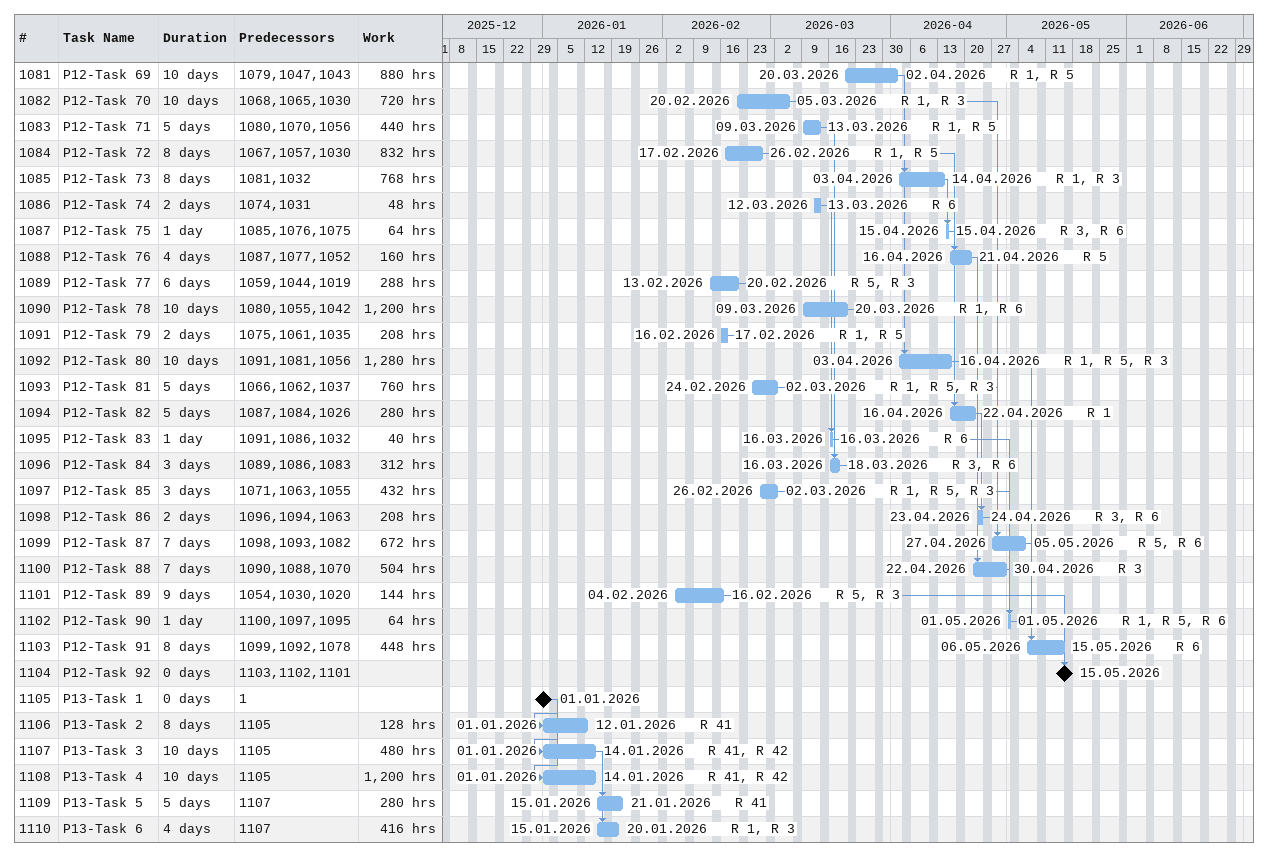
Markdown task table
| ID | Task | Duration | Start | Finish | Predecessors | Resources | Work (h) |
|---|---|---|---|---|---|---|---|
| 1081 | P12-Task 69 | 10d | 2026-03-20 | 2026-04-02 | 1079, 1047, 1043 | R 1, R 5 | 880 |
| 1082 | P12-Task 70 | 10d | 2026-02-20 | 2026-03-05 | 1068, 1065, 1030 | R 1, R 3 | 720 |
| 1083 | P12-Task 71 | 5d | 2026-03-09 | 2026-03-13 | 1080, 1070, 1056 | R 1, R 5 | 440 |
| 1084 | P12-Task 72 | 8d | 2026-02-17 | 2026-02-26 | 1067, 1057, 1030 | R 1, R 5 | 832 |
| 1085 | P12-Task 73 | 8d | 2026-04-03 | 2026-04-14 | 1081, 1032 | R 1, R 3 | 768 |
| 1086 | P12-Task 74 | 2d | 2026-03-12 | 2026-03-13 | 1074, 1031 | R 6 | 48 |
| 1087 | P12-Task 75 | 1d | 2026-04-15 | 2026-04-15 | 1085, 1076, 1075 | R 3, R 6 | 64 |
| 1088 | P12-Task 76 | 4d | 2026-04-16 | 2026-04-21 | 1087, 1077, 1052 | R 5 | 160 |
| 1089 | P12-Task 77 | 6d | 2026-02-13 | 2026-02-20 | 1059, 1044, 1019 | R 5, R 3 | 288 |
| 1090 | P12-Task 78 | 10d | 2026-03-09 | 2026-03-20 | 1080, 1055, 1042 | R 1, R 6 | 1200 |
| 1091 | P12-Task 79 | 2d | 2026-02-16 | 2026-02-17 | 1075, 1061, 1035 | R 1, R 5 | 208 |
| 1092 | P12-Task 80 | 10d | 2026-04-03 | 2026-04-16 | 1091, 1081, 1056 | R 1, R 5, R 3 | 1280 |
| 1093 | P12-Task 81 | 5d | 2026-02-24 | 2026-03-02 | 1066, 1062, 1037 | R 1, R 5, R 3 | 760 |
| 1094 | P12-Task 82 | 5d | 2026-04-16 | 2026-04-22 | 1087, 1084, 1026 | R 1 | 280 |
| 1095 | P12-Task 83 | 1d | 2026-03-16 | 2026-03-16 | 1091, 1086, 1032 | R 6 | 40 |
| 1096 | P12-Task 84 | 3d | 2026-03-16 | 2026-03-18 | 1089, 1086, 1083 | R 3, R 6 | 312 |
| 1097 | P12-Task 85 | 3d | 2026-02-26 | 2026-03-02 | 1071, 1063, 1055 | R 1, R 5, R 3 | 432 |
| 1098 | P12-Task 86 | 2d | 2026-04-23 | 2026-04-24 | 1096, 1094, 1063 | R 3, R 6 | 208 |
| 1099 | P12-Task 87 | 7d | 2026-04-27 | 2026-05-05 | 1098, 1093, 1082 | R 5, R 6 | 672 |
| 1100 | P12-Task 88 | 7d | 2026-04-22 | 2026-04-30 | 1090, 1088, 1070 | R 3 | 504 |
| 1101 | P12-Task 89 | 9d | 2026-02-04 | 2026-02-16 | 1054, 1030, 1020 | R 5, R 3 | 144 |
| 1102 | P12-Task 90 | 1d | 2026-05-01 | 2026-05-01 | 1100, 1097, 1095 | R 1, R 5, R 6 | 64 |
| 1103 | P12-Task 91 | 8d | 2026-05-06 | 2026-05-15 | 1099, 1092, 1078 | R 6 | 448 |
| 1104 | P12-Task 92 | 0d | 2026-05-15 | 2026-05-15 | 1103, 1102, 1101 |  |  |
| 1105 | P13-Task 1 | 0d | 2026-01-01 | 2026-01-01 | 1 |  |  |
| 1106 | P13-Task 2 | 8d | 2026-01-01 | 2026-01-12 | 1105 | R 41 | 128 |
| 1107 | P13-Task 3 | 10d | 2026-01-01 | 2026-01-14 | 1105 | R 41, R 42 | 480 |
| 1108 | P13-Task 4 | 10d | 2026-01-01 | 2026-01-14 | 1105 | R 41, R 42 | 1200 |
| 1109 | P13-Task 5 | 5d | 2026-01-15 | 2026-01-21 | 1107 | R 41 | 280 |
| 1110 | P13-Task 6 | 4d | 2026-01-15 | 2026-01-20 | 1107 | R 1, R 3 | 416 |
